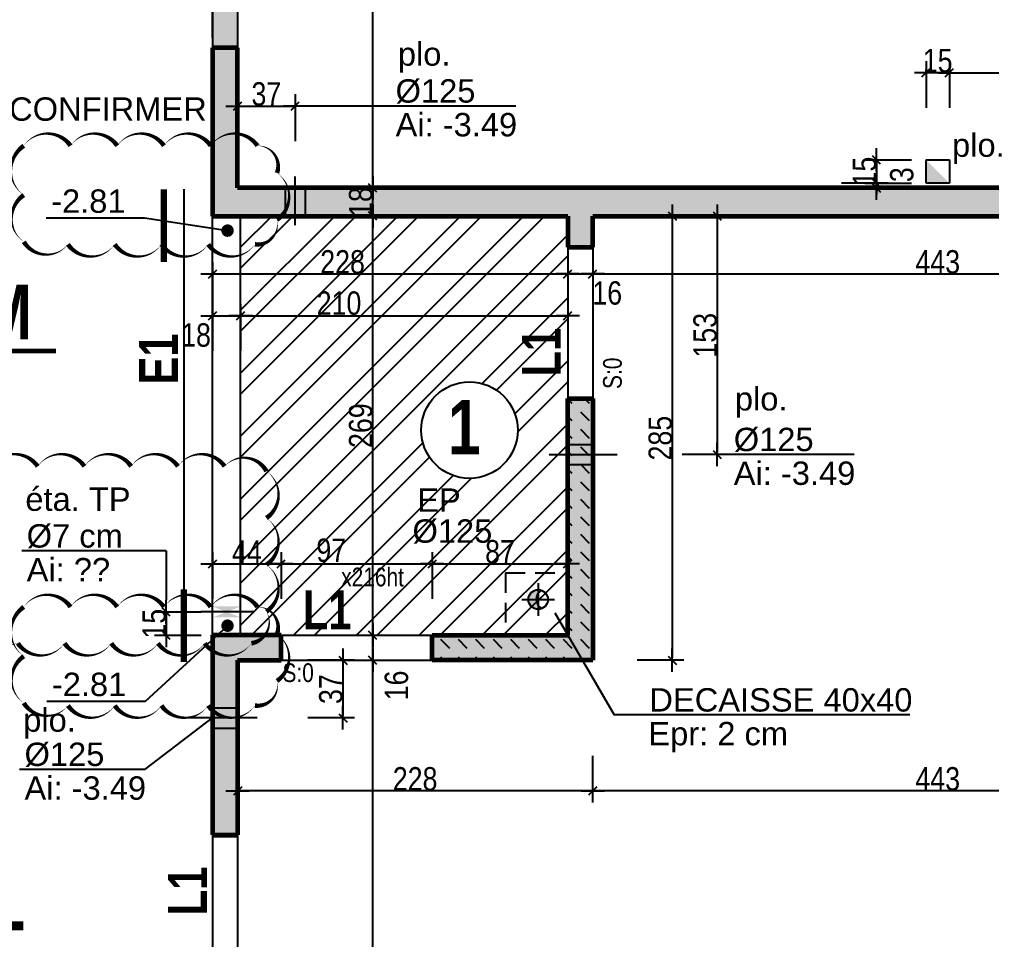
# Model space of a CAD drawing. Header units: millimetres. Extents: x -1921 to 5237, y 0 to 8595.
# Drawn here: x 197 to 821, y 5829 to 6419 of the extents above; entities that cross this region are included whole.
import ezdxf
from ezdxf.enums import TextEntityAlignment as Align

# ---------------------------------------------------------------- set-up
doc = ezdxf.new("R2010")
doc.units = ezdxf.units.MM
doc.linetypes.add('CACHEX2', pattern=[19.05, 12.7, -6.35])
for name, color, linetype in [('01_cote_gen', 4, 'Continuous'), ('01_linteaux', 2, 'Continuous'), ('01_murs_sup', 2, 'CACHEX2'), ('01_poch_BN', 9, 'Continuous'), ('01_poch_murs', 253, 'Continuous'), ('01_resv', 32, 'Continuous'), ('01_texte', 230, 'Continuous'), ('AA_COTES', 2, 'Continuous')]:
    doc.layers.add(name, color=color, linetype=linetype)
doc.layers.add('01_murs_coup', color=5, linetype='Continuous', lineweight=60)
doc.styles.add('ARIAL', font='arial.ttf')
doc.styles.add('impact', font='impact.ttf')
doc.styles.add('MATTE_TXT', font='arial.ttf')
doc.styles.add('STYLE2', font='ARIALN.TTF')
doc.dimstyles.new('JB50', dxfattribs={"dimscale": 0.1, "dimtxt": 150, "dimasz": 15, "dimexe": 0.1, "dimexo": 0.1, "dimgap": 0.09, "dimtad": 1, "dimdec": 1, "dimdsep": 46, "dimtxsty": 'STYLE2', "dimblk1": 'BOND_G', "dimblk2": 'BOND_D', "dimsah": 1, "dimcen": 1.5, "dimdle": 0.01, "dimse1": 1, "dimse2": 1, "dimclrd": 4, "dimclre": 2, "dimclrt": 6, "dimazin": 2, "dimtfac": 2.333333, "dimtdec": 1, "dimtix": 1, "dimtmove": 2, "dimatfit": 3, "dimldrblk": 'BOND_G', "dimfxl": 1, "dimtolj": 1, "dimtzin": 0, "dimarcsym": 0})
pattern_1 = [(135, (-32158.9156, 27422.237), (-11.2253202, 9e-16), [7.9375, -7.9375])]

# ---------------------------------------------------------------- blocks, each defined once
blk = doc.blocks.new('BOND_G')
at = {"layer": 'AA_COTES', "color": 0}
for p, q in [((0, -5), (0, 15)), ((5, 0), (-5, 0)), ((1.77, 1.77), (-1.77, -1.77))]:
    blk.add_line(p, q, dxfattribs=at)
blk = doc.blocks.new('BOND_D')
at = {"layer": 'AA_COTES', "color": 0}
for p, q in [((0, 5), (0, -15)), ((5, 0), (-5, 0)), ((-1.77, -1.77), (1.77, 1.77))]:
    blk.add_line(p, q, dxfattribs=at)
blk = doc.blocks.new('*D119')
at = {"layer": '01_cote_gen', "color": 4, "lineweight": -2, "transparency": 16777216}
blk.add_line((340.42, 6228.91), (547.41, 6228.91), dxfattribs=at)
at = {"layer": 'DEFPOINTS', "color": 0}
for p in [(548.91, 6228.91), (338.92, 6180.39), (548.91, 6180.39)]:
    blk.add_point(p, dxfattribs=at)
at = {"layer": '01_cote_gen', "color": 4, "lineweight": -2, "transparency": 16777216, "xscale": 1.5, "yscale": 1.5, "zscale": 1.5, "rotation": 180}
blk.add_blockref('BOND_G', (338.92, 6228.91), dxfattribs=at)
at = {"layer": '01_cote_gen', "color": 4, "lineweight": -2, "transparency": 16777216, "xscale": 1.5, "yscale": 1.5, "zscale": 1.5}
blk.add_blockref('BOND_D', (548.91, 6228.91), dxfattribs=at)
at = {"layer": '01_cote_gen', "color": 6, "transparency": 16777216, "insert": (402.06, 6236.96), "char_height": 15, "attachment_point": 5, "style": 'STYLE2'}
blk.add_mtext('\\A1;210', dxfattribs=at)
blk = doc.blocks.new('*D120')
at = {"layer": '01_cote_gen', "color": 4, "lineweight": -2, "transparency": 16777216}
blk.add_line((322.42, 6255.76), (547.41, 6255.76), dxfattribs=at)
at = {"layer": 'DEFPOINTS', "color": 0}
for p in [(548.91, 6255.76), (548.91, 6247.89), (320.92, 6206.41)]:
    blk.add_point(p, dxfattribs=at)
at = {"layer": '01_cote_gen', "color": 4, "lineweight": -2, "transparency": 16777216, "xscale": 1.5, "yscale": 1.5, "zscale": 1.5, "rotation": 180}
blk.add_blockref('BOND_G', (320.92, 6255.76), dxfattribs=at)
at = {"layer": '01_cote_gen', "color": 4, "lineweight": -2, "transparency": 16777216, "xscale": 1.5, "yscale": 1.5, "zscale": 1.5}
blk.add_blockref('BOND_D', (548.91, 6255.76), dxfattribs=at)
at = {"layer": '01_cote_gen', "color": 6, "transparency": 16777216, "insert": (404.35, 6263.42), "char_height": 15, "attachment_point": 5, "style": 'STYLE2'}
blk.add_mtext('\\A1;228', dxfattribs=at)
blk = doc.blocks.new('*D121')
at = {"layer": '01_cote_gen', "color": 4, "lineweight": -2, "transparency": 16777216}
blk.add_line((550.41, 6255.76), (563.41, 6255.76), dxfattribs=at)
at = {"layer": 'DEFPOINTS', "color": 0}
for p in [(564.91, 6255.76), (548.91, 6206.41), (564.91, 6206.41)]:
    blk.add_point(p, dxfattribs=at)
at = {"layer": '01_cote_gen', "color": 4, "lineweight": -2, "transparency": 16777216, "xscale": 1.5, "yscale": 1.5, "zscale": 1.5, "rotation": 180}
blk.add_blockref('BOND_G', (548.91, 6255.76), dxfattribs=at)
at = {"layer": '01_cote_gen', "color": 4, "lineweight": -2, "transparency": 16777216, "xscale": 1.5, "yscale": 1.5, "zscale": 1.5}
blk.add_blockref('BOND_D', (564.91, 6255.76), dxfattribs=at)
at = {"layer": '01_cote_gen', "color": 6, "transparency": 16777216, "insert": (574.24, 6243.47), "char_height": 15, "attachment_point": 5, "style": 'STYLE2'}
blk.add_mtext('\\A1;16', dxfattribs=at)
blk = doc.blocks.new('*D122')
at = {"layer": '01_cote_gen', "color": 4, "lineweight": -2, "transparency": 16777216}
blk.add_line((566.41, 6255.76), (1006.42, 6255.76), dxfattribs=at)
at = {"layer": 'DEFPOINTS', "color": 0}
for p in [(564.91, 6263.26), (1007.92, 6255.76), (1007.92, 6252.74)]:
    blk.add_point(p, dxfattribs=at)
at = {"layer": '01_cote_gen', "color": 4, "lineweight": -2, "transparency": 16777216, "xscale": 1.5, "yscale": 1.5, "zscale": 1.5, "rotation": 180}
blk.add_blockref('BOND_G', (564.91, 6255.76), dxfattribs=at)
at = {"layer": '01_cote_gen', "color": 4, "lineweight": -2, "transparency": 16777216, "xscale": 1.5, "yscale": 1.5, "zscale": 1.5}
blk.add_blockref('BOND_D', (1007.92, 6255.76), dxfattribs=at)
at = {"layer": '01_cote_gen', "color": 6, "transparency": 16777216, "insert": (786.42, 6263.42), "char_height": 15, "attachment_point": 5, "style": 'STYLE2'}
blk.add_mtext('\\A1;443', dxfattribs=at)
blk = doc.blocks.new('*D143')
at = {"layer": '01_cote_gen', "color": 4, "lineweight": -2, "transparency": 16777216}
blk.add_line((322.42, 6069.78), (363.42, 6069.78), dxfattribs=at)
at = {"layer": 'DEFPOINTS', "color": 0}
for p in [(320.92, 6069.96), (364.92, 6069.78), (364.92, 6043.95)]:
    blk.add_point(p, dxfattribs=at)
at = {"layer": '01_cote_gen', "color": 4, "lineweight": -2, "transparency": 16777216, "xscale": 1.5, "yscale": 1.5, "zscale": 1.5, "rotation": 180}
blk.add_blockref('BOND_G', (320.92, 6069.78), dxfattribs=at)
at = {"layer": '01_cote_gen', "color": 4, "lineweight": -2, "transparency": 16777216, "xscale": 1.5, "yscale": 1.5, "zscale": 1.5}
blk.add_blockref('BOND_D', (364.92, 6069.78), dxfattribs=at)
at = {"layer": '01_cote_gen', "color": 6, "transparency": 16777216, "insert": (342.92, 6077.29), "char_height": 15, "attachment_point": 5, "style": 'STYLE2'}
blk.add_mtext('\\A1;44', dxfattribs=at)
blk = doc.blocks.new('*D144')
at = {"layer": '01_cote_gen', "color": 4, "lineweight": -2, "transparency": 16777216}
blk.add_line((366.42, 6069.78), (460.42, 6069.78), dxfattribs=at)
at = {"layer": 'DEFPOINTS', "color": 0}
for p in [(461.92, 6069.78), (364.92, 6062.28), (461.92, 6043.95)]:
    blk.add_point(p, dxfattribs=at)
at = {"layer": '01_cote_gen', "color": 4, "lineweight": -2, "transparency": 16777216, "xscale": 1.5, "yscale": 1.5, "zscale": 1.5, "rotation": 180}
blk.add_blockref('BOND_G', (364.92, 6069.78), dxfattribs=at)
at = {"layer": '01_cote_gen', "color": 4, "lineweight": -2, "transparency": 16777216, "xscale": 1.5, "yscale": 1.5, "zscale": 1.5}
blk.add_blockref('BOND_D', (461.92, 6069.78), dxfattribs=at)
at = {"layer": '01_cote_gen', "color": 6, "transparency": 16777216, "insert": (397.07, 6078.41), "char_height": 15, "attachment_point": 5, "style": 'STYLE2'}
blk.add_mtext('\\A1;97', dxfattribs=at)
blk = doc.blocks.new('*D145')
at = {"layer": '01_cote_gen', "color": 4, "lineweight": -2, "transparency": 16777216}
blk.add_line((463.42, 6069.78), (547.41, 6069.78), dxfattribs=at)
at = {"layer": 'DEFPOINTS', "color": 0}
for p in [(548.91, 6069.78), (461.92, 6055.66), (548.91, 6055.66)]:
    blk.add_point(p, dxfattribs=at)
at = {"layer": '01_cote_gen', "color": 4, "lineweight": -2, "transparency": 16777216, "xscale": 1.5, "yscale": 1.5, "zscale": 1.5, "rotation": 180}
blk.add_blockref('BOND_G', (461.92, 6069.78), dxfattribs=at)
at = {"layer": '01_cote_gen', "color": 4, "lineweight": -2, "transparency": 16777216, "xscale": 1.5, "yscale": 1.5, "zscale": 1.5}
blk.add_blockref('BOND_D', (548.91, 6069.78), dxfattribs=at)
at = {"layer": '01_cote_gen', "color": 6, "transparency": 16777216, "insert": (505.42, 6077.45), "char_height": 15, "attachment_point": 5, "style": 'STYLE2'}
blk.add_mtext('\\A1;87', dxfattribs=at)
blk = doc.blocks.new('*D394')
at = {"layer": '01_cote_gen', "color": 4, "lineweight": -2, "transparency": 16777216}
blk.add_line((423.69, 5477.41), (423.69, 6006.42), dxfattribs=at)
at = {"layer": 'DEFPOINTS', "color": 0}
for p in [(423.69, 6007.92), (482.48, 6007.92), (482.48, 5475.91)]:
    blk.add_point(p, dxfattribs=at)
at = {"layer": '01_cote_gen', "color": 4, "lineweight": -2, "transparency": 16777216, "xscale": 1.5, "yscale": 1.5, "zscale": 1.5}
for name, p, rotation in [('BOND_D', (423.69, 6007.92), 90), ('BOND_G', (423.69, 5475.91), 270)]:
    blk.add_blockref(name, p, dxfattribs=dict(at, rotation=rotation))
at = {"layer": '01_cote_gen', "color": 6, "transparency": 16777216, "insert": (416.02, 5741.91), "char_height": 15, "attachment_point": 5, "rotation": 90, "style": 'STYLE2'}
blk.add_mtext('\\A1;532', dxfattribs=at)
blk = doc.blocks.new('*D395')
at = {"layer": '01_cote_gen', "color": 4, "lineweight": -2, "transparency": 16777216}
blk.add_line((423.69, 6009.42), (423.69, 6022.42), dxfattribs=at)
at = {"layer": 'DEFPOINTS', "color": 0}
for p in [(423.69, 6023.92), (446.19, 6023.92), (446.19, 6007.92)]:
    blk.add_point(p, dxfattribs=at)
at = {"layer": '01_cote_gen', "color": 4, "lineweight": -2, "transparency": 16777216, "xscale": 1.5, "yscale": 1.5, "zscale": 1.5}
for name, p, rotation in [('BOND_D', (423.69, 6023.92), 90), ('BOND_G', (423.69, 6007.92), 270)]:
    blk.add_blockref(name, p, dxfattribs=dict(at, rotation=rotation))
at = {"layer": '01_cote_gen', "color": 6, "transparency": 16777216, "insert": (438.98, 5991.76), "char_height": 15, "attachment_point": 5, "rotation": 90, "style": 'STYLE2'}
blk.add_mtext('\\A1;16', dxfattribs=at)
blk = doc.blocks.new('*D396')
at = {"layer": '01_cote_gen', "color": 4, "lineweight": -2, "transparency": 16777216}
blk.add_line((423.69, 6025.42), (423.69, 6291.42), dxfattribs=at)
at = {"layer": 'DEFPOINTS', "color": 0}
for p in [(423.69, 6292.92), (440.33, 6292.92), (440.33, 6023.92)]:
    blk.add_point(p, dxfattribs=at)
at = {"layer": '01_cote_gen', "color": 4, "lineweight": -2, "transparency": 16777216, "xscale": 1.5, "yscale": 1.5, "zscale": 1.5}
for name, p, rotation in [('BOND_D', (423.69, 6292.92), 90), ('BOND_G', (423.69, 6023.92), 270)]:
    blk.add_blockref(name, p, dxfattribs=dict(at, rotation=rotation))
at = {"layer": '01_cote_gen', "color": 6, "transparency": 16777216, "insert": (416.02, 6158.42), "char_height": 15, "attachment_point": 5, "rotation": 90, "style": 'STYLE2'}
blk.add_mtext('\\A1;269', dxfattribs=at)
blk = doc.blocks.new('*D397')
at = {"layer": '01_cote_gen', "color": 4, "lineweight": -2, "transparency": 16777216}
blk.add_line((423.69, 6294.42), (423.69, 6309.41), dxfattribs=at)
at = {"layer": 'DEFPOINTS', "color": 0}
for p in [(423.69, 6310.91), (436.9, 6310.91), (434.92, 6292.92)]:
    blk.add_point(p, dxfattribs=at)
at = {"layer": '01_cote_gen', "color": 4, "lineweight": -2, "transparency": 16777216, "xscale": 1.5, "yscale": 1.5, "zscale": 1.5}
for name, p, rotation in [('BOND_D', (423.69, 6310.91), 90), ('BOND_G', (423.69, 6292.92), 270)]:
    blk.add_blockref(name, p, dxfattribs=dict(at, rotation=rotation))
at = {"layer": '01_cote_gen', "color": 6, "transparency": 16777216, "insert": (416.02, 6301.91), "char_height": 15, "attachment_point": 5, "rotation": 90, "style": 'STYLE2'}
blk.add_mtext('\\A1;18', dxfattribs=at)
blk = doc.blocks.new('*D398')
at = {"layer": '01_cote_gen', "color": 4, "lineweight": -2, "transparency": 16777216}
blk.add_line((423.69, 6312.41), (423.69, 7298.4), dxfattribs=at)
at = {"layer": 'DEFPOINTS', "color": 0}
for p in [(423.69, 7299.9), (488.34, 7299.9), (488.34, 6310.91)]:
    blk.add_point(p, dxfattribs=at)
at = {"layer": '01_cote_gen', "color": 4, "lineweight": -2, "transparency": 16777216, "xscale": 1.5, "yscale": 1.5, "zscale": 1.5}
for name, p, rotation in [('BOND_D', (423.69, 7299.9), 90), ('BOND_G', (423.69, 6310.91), 270)]:
    blk.add_blockref(name, p, dxfattribs=dict(at, rotation=rotation))
at = {"layer": '01_cote_gen', "color": 6, "transparency": 16777216, "insert": (416.02, 6805.41), "char_height": 15, "attachment_point": 5, "rotation": 90, "style": 'STYLE2'}
blk.add_mtext('\\A1;989', dxfattribs=at)
blk = doc.blocks.new('*D401')
at = {"layer": '01_cote_gen', "color": 4, "lineweight": -2, "transparency": 16777216}
blk.add_line((616.02, 6291.41), (616.02, 6009.42), dxfattribs=at)
at = {"layer": 'DEFPOINTS', "color": 0}
for p in [(595.03, 6292.91), (564.91, 6007.92), (616.02, 6007.92)]:
    blk.add_point(p, dxfattribs=at)
at = {"layer": '01_cote_gen', "color": 4, "lineweight": -2, "transparency": 16777216, "xscale": 1.5, "yscale": 1.5, "zscale": 1.5}
for name, p, rotation in [('BOND_G', (616.02, 6292.91), 90), ('BOND_D', (616.02, 6007.92), 270)]:
    blk.add_blockref(name, p, dxfattribs=dict(at, rotation=rotation))
at = {"layer": '01_cote_gen', "color": 6, "transparency": 16777216, "insert": (608.36, 6150.41), "char_height": 15, "attachment_point": 5, "rotation": 90, "style": 'STYLE2'}
blk.add_mtext('\\A1;285', dxfattribs=at)
blk = doc.blocks.new('*D402')
at = {"layer": '01_cote_gen', "color": 4, "lineweight": -2, "transparency": 16777216}
blk.add_line((322.42, 6228.91), (337.42, 6228.91), dxfattribs=at)
at = {"layer": 'DEFPOINTS', "color": 0}
for p in [(338.92, 6228.91), (320.92, 6217.42), (338.92, 6217.42)]:
    blk.add_point(p, dxfattribs=at)
at = {"layer": '01_cote_gen', "color": 4, "lineweight": -2, "transparency": 16777216, "xscale": 1.5, "yscale": 1.5, "zscale": 1.5, "rotation": 180}
blk.add_blockref('BOND_G', (320.92, 6228.91), dxfattribs=at)
at = {"layer": '01_cote_gen', "color": 4, "lineweight": -2, "transparency": 16777216, "xscale": 1.5, "yscale": 1.5, "zscale": 1.5}
blk.add_blockref('BOND_D', (338.92, 6228.91), dxfattribs=at)
at = {"layer": '01_cote_gen', "color": 6, "transparency": 16777216, "insert": (310.27, 6216.49), "char_height": 15, "attachment_point": 5, "style": 'STYLE2'}
blk.add_mtext('\\A1;18', dxfattribs=at)
blk = doc.blocks.new('*D630')
at = {"layer": '01_cote_gen', "color": 4, "lineweight": -2, "transparency": 16777216}
blk.add_line((1006.42, 5924.1), (566.41, 5924.1), dxfattribs=at)
at = {"layer": 'DEFPOINTS', "color": 0}
for p in [(564.91, 6007.92), (1007.92, 5974.29), (564.91, 5924.1)]:
    blk.add_point(p, dxfattribs=at)
at = {"layer": '01_cote_gen', "color": 4, "lineweight": -2, "transparency": 16777216, "xscale": 1.5, "yscale": 1.5, "zscale": 1.5, "rotation": 180}
blk.add_blockref('BOND_D', (564.91, 5924.1), dxfattribs=at)
at = {"layer": '01_cote_gen', "color": 4, "lineweight": -2, "transparency": 16777216, "xscale": 1.5, "yscale": 1.5, "zscale": 1.5}
blk.add_blockref('BOND_G', (1007.92, 5924.1), dxfattribs=at)
at = {"layer": '01_cote_gen', "color": 6, "transparency": 16777216, "insert": (786.42, 5931.77), "char_height": 15, "attachment_point": 5, "style": 'STYLE2'}
blk.add_mtext('\\A1;443', dxfattribs=at)
blk = doc.blocks.new('*D631')
at = {"layer": '01_cote_gen', "color": 4, "lineweight": -2, "transparency": 16777216}
blk.add_line((563.41, 5924.1), (338.42, 5924.1), dxfattribs=at)
at = {"layer": 'DEFPOINTS', "color": 0}
for p in [(564.91, 6007.92), (336.92, 5967.91), (336.92, 5924.1)]:
    blk.add_point(p, dxfattribs=at)
at = {"layer": '01_cote_gen', "color": 4, "lineweight": -2, "transparency": 16777216, "xscale": 1.5, "yscale": 1.5, "zscale": 1.5, "rotation": 180}
blk.add_blockref('BOND_D', (336.92, 5924.1), dxfattribs=at)
at = {"layer": '01_cote_gen', "color": 4, "lineweight": -2, "transparency": 16777216, "xscale": 1.5, "yscale": 1.5, "zscale": 1.5}
blk.add_blockref('BOND_G', (564.91, 5924.1), dxfattribs=at)
at = {"layer": '01_cote_gen', "color": 6, "transparency": 16777216, "insert": (450.92, 5931.77), "char_height": 15, "attachment_point": 5, "style": 'STYLE2'}
blk.add_mtext('\\A1;228', dxfattribs=at)
blk = doc.blocks.new('*D635')
at = {"layer": '01_cote_gen', "color": 4, "lineweight": -2, "transparency": 16777216}
blk.add_line((338.42, 6363.5), (372.42, 6363.5), dxfattribs=at)
at = {"layer": 'DEFPOINTS', "color": 0}
for p in [(373.92, 6363.5), (336.92, 6350.49), (373.92, 6342.69)]:
    blk.add_point(p, dxfattribs=at)
at = {"layer": '01_cote_gen', "color": 4, "lineweight": -2, "transparency": 16777216, "xscale": 1.5, "yscale": 1.5, "zscale": 1.5, "rotation": 180}
blk.add_blockref('BOND_G', (336.92, 6363.5), dxfattribs=at)
at = {"layer": '01_cote_gen', "color": 4, "lineweight": -2, "transparency": 16777216, "xscale": 1.5, "yscale": 1.5, "zscale": 1.5}
blk.add_blockref('BOND_D', (373.92, 6363.5), dxfattribs=at)
at = {"layer": '01_cote_gen', "color": 6, "transparency": 16777216, "insert": (355.42, 6371.16), "char_height": 15, "attachment_point": 5, "style": 'STYLE2'}
blk.add_mtext('\\A1;37', dxfattribs=at)
blk = doc.blocks.new('*D636')
at = {"layer": '01_cote_gen', "color": 4, "lineweight": -2, "transparency": 16777216}
blk.add_line((404.54, 6006.42), (404.54, 5972.42), dxfattribs=at)
at = {"layer": 'DEFPOINTS', "color": 0}
for p in [(397.27, 6007.92), (349.59, 5970.92), (404.54, 5970.92)]:
    blk.add_point(p, dxfattribs=at)
at = {"layer": '01_cote_gen', "color": 4, "lineweight": -2, "transparency": 16777216, "xscale": 1.5, "yscale": 1.5, "zscale": 1.5}
for name, p, rotation in [('BOND_G', (404.54, 6007.92), 90), ('BOND_D', (404.54, 5970.92), 270)]:
    blk.add_blockref(name, p, dxfattribs=dict(at, rotation=rotation))
at = {"layer": '01_cote_gen', "color": 6, "transparency": 16777216, "insert": (396.87, 5989.42), "char_height": 15, "attachment_point": 5, "rotation": 90, "style": 'STYLE2'}
blk.add_mtext('\\A1;37', dxfattribs=at)
blk = doc.blocks.new('*D637')
at = {"layer": '01_cote_gen', "color": 4, "lineweight": -2, "transparency": 16777216}
blk.add_line((644.8, 6291.41), (644.8, 6141.42), dxfattribs=at)
at = {"layer": 'DEFPOINTS', "color": 0}
for p in [(636.76, 6292.91), (580.61, 6139.92), (644.8, 6139.92)]:
    blk.add_point(p, dxfattribs=at)
at = {"layer": '01_cote_gen', "color": 4, "lineweight": -2, "transparency": 16777216, "xscale": 1.5, "yscale": 1.5, "zscale": 1.5}
for name, p, rotation in [('BOND_G', (644.8, 6292.91), 90), ('BOND_D', (644.8, 6139.92), 270)]:
    blk.add_blockref(name, p, dxfattribs=dict(at, rotation=rotation))
at = {"layer": '01_cote_gen', "color": 6, "transparency": 16777216, "insert": (637.13, 6216.42), "char_height": 15, "attachment_point": 5, "rotation": 90, "style": 'STYLE2'}
blk.add_mtext('\\A1;153', dxfattribs=at)
blk = doc.blocks.new('*D767')
at = {"layer": '01_cote_gen', "color": 4, "lineweight": -2, "transparency": 16777216}
for p, q in [((777.39, 6384.82), (775.89, 6384.82)), ((793.89, 6384.82), (778.89, 6384.82)), ((795.39, 6384.82), (796.89, 6384.82))]:
    blk.add_line(p, q, dxfattribs=at)
at = {"layer": 'DEFPOINTS', "color": 0}
for p in [(778.89, 6384.82), (778.89, 6328.94), (793.89, 6328.94)]:
    blk.add_point(p, dxfattribs=at)
at = {"layer": '01_cote_gen', "color": 4, "lineweight": -2, "transparency": 16777216, "xscale": 1.5, "yscale": 1.5, "zscale": 1.5}
blk.add_blockref('BOND_D', (778.89, 6384.82), dxfattribs=at)
at = {"layer": '01_cote_gen', "color": 4, "lineweight": -2, "transparency": 16777216, "xscale": 1.5, "yscale": 1.5, "zscale": 1.5, "rotation": 180}
blk.add_blockref('BOND_G', (793.89, 6384.82), dxfattribs=at)
at = {"layer": '01_cote_gen', "color": 6, "transparency": 16777216, "insert": (786.39, 6392.49), "char_height": 15, "attachment_point": 5, "style": 'STYLE2'}
blk.add_mtext('\\A1;15', dxfattribs=at)
blk = doc.blocks.new('*D768')
at = {"layer": '01_cote_gen', "color": 4, "lineweight": -2, "transparency": 16777216}
blk.add_line((795.39, 6384.82), (1006.42, 6384.82), dxfattribs=at)
at = {"layer": 'DEFPOINTS', "color": 0}
for p in [(1007.92, 6384.82), (793.89, 6377.32), (1007.92, 6377.32)]:
    blk.add_point(p, dxfattribs=at)
at = {"layer": '01_cote_gen', "color": 4, "lineweight": -2, "transparency": 16777216, "xscale": 1.5, "yscale": 1.5, "zscale": 1.5, "rotation": 180}
blk.add_blockref('BOND_G', (793.89, 6384.82), dxfattribs=at)
at = {"layer": '01_cote_gen', "color": 4, "lineweight": -2, "transparency": 16777216, "xscale": 1.5, "yscale": 1.5, "zscale": 1.5}
blk.add_blockref('BOND_D', (1007.92, 6384.82), dxfattribs=at)
at = {"layer": '01_cote_gen', "color": 6, "transparency": 16777216, "insert": (900.9, 6392.36), "char_height": 15, "attachment_point": 5, "style": 'STYLE2'}
blk.add_mtext('\\A1;214', dxfattribs=at)
blk = doc.blocks.new('*D769')
at = {"layer": '01_cote_gen', "color": 4, "lineweight": -2, "transparency": 16777216}
blk.add_line((747.09, 6312.44), (747.09, 6312.41), dxfattribs=at)
at = {"layer": 'DEFPOINTS', "color": 0}
for p in [(747.09, 6310.91), (778.89, 6313.94), (778.89, 6310.91)]:
    blk.add_point(p, dxfattribs=at)
at = {"layer": '01_cote_gen', "color": 4, "lineweight": -2, "transparency": 16777216, "xscale": 1.5, "yscale": 1.5, "zscale": 1.5}
for name, p, rotation in [('BOND_G', (747.09, 6313.94), 90), ('BOND_D', (747.09, 6310.91), 270)]:
    blk.add_blockref(name, p, dxfattribs=dict(at, rotation=rotation))
at = {"layer": '01_cote_gen', "color": 6, "transparency": 16777216, "insert": (763.38, 6319.4), "char_height": 15, "attachment_point": 5, "rotation": 90, "style": 'STYLE2'}
blk.add_mtext('\\A1;3', dxfattribs=at)
blk = doc.blocks.new('*D770')
at = {"layer": '01_cote_gen', "color": 4, "lineweight": -2, "transparency": 16777216}
for p, q in [((747.09, 6330.44), (747.09, 6331.94)), ((747.09, 6328.94), (747.09, 6313.94)), ((747.09, 6312.44), (747.09, 6310.94))]:
    blk.add_line(p, q, dxfattribs=at)
at = {"layer": 'DEFPOINTS', "color": 0}
for p in [(778.89, 6328.94), (747.09, 6313.94), (778.89, 6313.94)]:
    blk.add_point(p, dxfattribs=at)
at = {"layer": '01_cote_gen', "color": 4, "lineweight": -2, "transparency": 16777216, "xscale": 1.5, "yscale": 1.5, "zscale": 1.5}
for name, p, rotation in [('BOND_G', (747.09, 6328.94), 270), ('BOND_D', (747.09, 6313.94), 90)]:
    blk.add_blockref(name, p, dxfattribs=dict(at, rotation=rotation))
at = {"layer": '01_cote_gen', "color": 6, "transparency": 16777216, "insert": (739.43, 6321.44), "char_height": 15, "attachment_point": 5, "rotation": 90, "style": 'STYLE2'}
blk.add_mtext('\\A1;15', dxfattribs=at)
blk = doc.blocks.new('*D810')
at = {"layer": '01_poch_murs', "color": 4, "lineweight": -2, "transparency": 16777216}
for p, q in [((291.11, 6040.42), (291.11, 6041.92)), ((291.11, 6038.92), (291.11, 6023.92)), ((291.11, 6022.42), (291.11, 6020.92))]:
    blk.add_line(p, q, dxfattribs=at)
at = {"layer": 'DEFPOINTS', "color": 0}
for p in [(313.26, 6038.92), (291.11, 6023.92), (320.92, 6023.92)]:
    blk.add_point(p, dxfattribs=at)
at = {"layer": '01_poch_murs', "color": 4, "lineweight": -2, "transparency": 16777216, "xscale": 1.5, "yscale": 1.5, "zscale": 1.5}
for name, p, rotation in [('BOND_G', (291.11, 6038.92), 270), ('BOND_D', (291.11, 6023.92), 90)]:
    blk.add_blockref(name, p, dxfattribs=dict(at, rotation=rotation))
at = {"layer": '01_poch_murs', "color": 6, "transparency": 16777216, "insert": (283.44, 6031.42), "char_height": 15, "attachment_point": 5, "rotation": 90, "style": 'STYLE2'}
blk.add_mtext('\\A1;15', dxfattribs=at)

msp = doc.modelspace()

# ---------------------------------------------------------------- hatches: boundary and pattern name
at = {"layer": '01_murs_sup', "ltscale": 2}
h = msp.add_hatch(dxfattribs=at)
h.set_pattern_fill('DASH', color=256, scale=2.5, angle=135)
h.set_pattern_definition(pattern_1)
h.paths.add_polyline_path([(336.91, 6995.9), (320.91, 6995.9), (320.91, 6993.91), (320.9, 6993.91), (320.9, 6973.91), (320.91, 6973.91), (320.93, 6292.92), (548.91, 6292.92), (548.91, 6272.91), (564.91, 6272.91), (564.91, 6292.91), (1007.92, 6292.91), (1007.92, 5828.91), (1025.92, 5828.91), (1025.92, 6561.91), (1007.92, 6561.91), (1007.92, 6310.91), (336.93, 6310.91)])
h = msp.add_hatch(dxfattribs=at)
h.set_pattern_fill('DASH', color=256, scale=2.5, angle=135)
h.set_pattern_definition(pattern_1)
h.paths.add_polyline_path([(564.91, 6175.91), (548.91, 6175.91), (548.91, 6023.92), (461.92, 6023.92), (461.92, 6007.92), (564.91, 6007.92)])
h = msp.add_hatch(dxfattribs=at)
h.set_pattern_fill('DASH', color=256, scale=2.5, angle=135)
h.set_pattern_definition(pattern_1)
h.paths.add_polyline_path([(336.92, 6007.92), (364.92, 6007.92), (364.92, 6023.92), (320.92, 6023.92), (320.92, 5895.92), (336.92, 5895.92)])
h.paths.add_polyline_path([(336.92, 5798.92), (320.92, 5798.92), (320.92, 5457.91), (548.92, 5457.91), (548.92, 5437.91), (564.92, 5437.91), (564.92, 5457.91), (1007.96, 5457.91), (1007.93, 5004.84), (1025.92, 5004.84), (1025.92, 5726.91), (1007.92, 5726.91), (1007.92, 5475.91), (336.92, 5475.91)])
h.paths.add_polyline_path([(1167.92, 5638.9), (1149.92, 5638.9), (1149.92, 5372.9), (1184.92, 5372.9), (1184.92, 5196.9), (1149.92, 5196.91), (1149.92, 5039.91), (1167.92, 5039.91), (1167.92, 5178.91), (1202.92, 5178.91), (1202.92, 5372.9), (1838.92, 5372.9), (1838.92, 5346.91), (1854.92, 5346.91), (1854.92, 5968.91), (2074.92, 5968.91), (2074.92, 5988.91), (1854.92, 5988.91), (1854.92, 5990.91), (1838.92, 5990.91), (1838.92, 5390.9), (1167.92, 5390.9)])
h.paths.add_polyline_path([(1167.92, 4937.91), (1149.92, 4937.91), (1149.92, 4645.92), (1142.92, 4645.92), (1142.92, 4627.85), (1854.92, 4627.85), (1854.92, 5061.91), (2074.92, 5061.91), (2074.92, 5081.91), (1854.92, 5081.91), (1854.92, 5164.91), (1838.92, 5164.91), (1838.92, 4645.85), (1167.92, 4645.85)])
h.paths.add_polyline_path([(1040.92, 4645.85), (990.92, 4645.92), (990.92, 4878.92), (1025.92, 4878.92), (1025.92, 4902.84), (1007.92, 4902.84), (1007.92, 4894.92), (972.92, 4894.92), (972.92, 4645.92), (821.92, 4645.85), (821.92, 4627.85), (1040.92, 4627.85)])
h.paths.add_polyline_path([(819.9, 4645.85), (336.92, 4645.92), (336.92, 4963.91), (320.92, 4963.91), (320.92, 4627.92), (819.9, 4627.85)])
h.paths.add_polyline_path([(336.92, 5172.91), (364.92, 5172.91), (364.92, 5188.91), (320.92, 5188.91), (320.92, 5060.91), (336.92, 5060.91)], flags=17)
h.paths.add_polyline_path([(564.92, 5340.91), (548.92, 5340.91), (548.92, 5188.91), (461.92, 5188.91), (461.92, 5172.91), (564.92, 5172.91)], flags=17)
at = {"layer": '01_poch_BN'}
h = msp.add_hatch(dxfattribs=at)
h.set_pattern_fill('ANSI32', color=256, scale=3)
h.set_pattern_definition([(45, (-40566.967, 43643.463), (-20.205576, 20.205576), []), (45, (-40553.497, 43643.463), (-20.205576, 20.205576), [])])
h.paths.add_polyline_path([(548.91, 6272.91), (548.91, 6292.92), (338.92, 6292.92), (338.92, 6023.92), (364.92, 6023.92), (461.92, 6023.92), (548.91, 6023.92), (548.91, 6175.91)])
h.paths.add_polyline_path([(516.78, 6155.56, -1), (454.82, 6155.56, -1)], flags=16)
h.paths.add_polyline_path([(384.16, 6221.43), (420.33, 6221.43), (420.33, 6252.65), (384.16, 6252.65)], flags=24)
h.paths.add_polyline_path([(386.41, 6247.89), (422.58, 6247.89), (422.58, 6279.12), (386.41, 6279.12)], flags=24)
h.paths.add_polyline_path([(329.94, 6061.63), (356.55, 6061.63), (356.55, 6092.86), (329.94, 6092.86)], flags=9)
h.paths.add_polyline_path([(383.83, 6062.88), (410.45, 6062.88), (410.45, 6094.11), (383.83, 6094.11)], flags=24)
h.paths.add_polyline_path([(492.18, 6061.92), (518.79, 6061.92), (518.79, 6093.14), (492.18, 6093.14)], flags=24)
h.paths.add_polyline_path([(431.56, 6140.48), (431.56, 6176.65), (400.33, 6176.65), (400.33, 6140.48)], flags=24)
h.paths.add_polyline_path([(465.28, 6131.19), (499.64, 6131.19), (499.64, 6183.69), (465.28, 6183.69)], flags=24)
h.paths.add_polyline_path([(376.12, 6020.68), (412.69, 6020.68), (412.69, 6058.18), (376.12, 6058.18)], flags=9)
h.paths.add_polyline_path([(551.53, 6187.26), (551.53, 6223.84), (514.03, 6223.84), (514.03, 6187.26)], flags=9)
h.paths.add_polyline_path([(400.39, 6052.01), (446.79, 6052.01), (446.79, 6070.39), (400.39, 6070.39)], flags=24)
at = {"layer": '01_poch_murs'}
h = msp.add_hatch(color=256, dxfattribs=at)
h.dxf.hatch_style = 1
h.paths.add_polyline_path([(751.92, 7315.9), (573.92, 7315.9), (573.92, 7299.9), (751.92, 7299.9)])
h.paths.add_polyline_path([(1143.92, 7315.9), (933.92, 7315.9), (933.92, 7299.9), (1078.92, 7299.9), (1078.92, 6836.9), (1007.92, 6836.9), (1007.92, 6673.9), (1025.92, 6673.9), (1025.92, 6818.9), (1149.92, 6818.9), (1149.92, 6740.9), (1167.92, 6740.9), (1167.92, 6836.9), (1096.92, 6836.9), (1096.92, 7299.9), (1143.92, 7299.9)])
h.paths.add_polyline_path([(1025.92, 6571.91), (1007.92, 6571.91), (1007.92, 6310.91), (336.92, 6310.91), (336.92, 6400.92), (320.92, 6400.92), (320.92, 6292.92), (548.91, 6292.92), (548.91, 6272.91), (564.91, 6272.91), (564.91, 6292.91), (1007.92, 6292.91), (1007.92, 6310.91), (1025.92, 6310.91)])
h = msp.add_hatch(color=256, dxfattribs=at)
h.dxf.hatch_style = 1
h.paths.add_polyline_path([(564.91, 6133.42), (548.91, 6133.42), (548.91, 6023.92), (558.25, 6007.92), (564.91, 6007.92)])
h.paths.add_polyline_path([(564.91, 6139.92), (548.91, 6139.92), (548.91, 6133.42), (564.91, 6133.42)])
h.paths.add_polyline_path([(564.91, 6146.42), (548.91, 6146.42), (548.91, 6139.92), (564.91, 6139.92)])
h.paths.add_polyline_path([(564.91, 6175.91), (548.91, 6175.91), (548.91, 6146.42), (564.91, 6146.42)])
h.paths.add_polyline_path([(548.92, 6023.92), (461.92, 6023.92), (461.92, 6007.92), (558.25, 6007.92)])
h.paths.add_polyline_path([(364.92, 6022.39, 0.030859), (363.26, 6023.92), (354.38, 6023.92, -0.18714), (345.84, 6018.81, -0.403085), (320.92, 6013.92), (320.92, 5977.42), (336.92, 5977.42), (336.92, 6007.92), (364.92, 6007.92)])
h.paths.add_polyline_path([(354.38, 6023.92), (323.74, 6023.92), (320.92, 6021.33), (320.92, 6013.92, 0.403085), (345.84, 6018.81, 0.18714)], flags=17)
h.paths.add_polyline_path([(336.92, 5970.92), (320.92, 5970.92), (320.92, 5964.42), (336.92, 5964.42)])
h.paths.add_polyline_path([(336.92, 5977.42), (320.92, 5977.42), (320.92, 5975.66, 0.238698), (336.92, 5971.46)])
h.paths.add_polyline_path([(320.92, 5975.66), (320.92, 5970.92), (333.06, 5971.05, -0.183304)])
h.paths.add_polyline_path([(336.92, 5964.42), (320.92, 5964.42), (320.92, 5895.92), (336.92, 5895.92)])
at = {"layer": '01_resv'}
h = msp.add_hatch(color=256, dxfattribs=at)
h.dxf.hatch_style = 1
h.paths.add_polyline_path([(529.92, 6050.87), (529.92, 6053.15, 0.414214), (523.67, 6046.9), (528.7, 6046.9, -0.157665)])
h.paths.add_polyline_path([(531.99, 6052.8, 0.084596), (529.92, 6053.15), (529.92, 6050.87, -0.105938)])
h.paths.add_polyline_path([(528.7, 6046.9), (523.67, 6046.9, 0.414214), (529.92, 6040.65), (529.92, 6043.14, -0.149802)])
h.paths.add_polyline_path([(529.92, 6043.14), (529.92, 6040.65, 0.094043), (532.21, 6041.09, -0.115424)])

# ---------------------------------------------------------------- linework, layer by layer
at = {"layer": '01_linteaux'}
for p, q in [((320.92, 6592.92), (320.92, 6400.92)), ((336.92, 6592.92), (336.92, 6400.92)), ((320.92, 6023.92), (320.92, 6292.92)), ((338.92, 6023.92), (338.92, 6292.92)), ((548.91, 6272.91), (548.91, 6175.91)), ((564.91, 6272.91), (564.91, 6175.91)), ((364.92, 6023.92), (461.92, 6023.92)), ((364.92, 6007.92), (461.92, 6007.92)), ((320.92, 5895.92), (320.92, 5798.92)), ((336.92, 5895.92), (336.92, 5798.92))]:
    msp.add_line(p, q, dxfattribs=at)
at = {"layer": '01_murs_coup'}
for p, q in [((336.92, 6400.92), (320.92, 6400.92)), ((320.92, 6400.92), (320.92, 6292.92)), ((336.92, 6310.91), (336.92, 6400.92)), ((1007.92, 6310.91), (336.92, 6310.91)), ((320.92, 6292.92), (548.91, 6292.92)), ((548.91, 6292.92), (548.91, 6272.91)), ((564.91, 6292.91), (1007.92, 6292.91)), ((564.91, 6272.91), (564.91, 6292.91)), ((548.91, 6272.91), (564.91, 6272.91)), ((548.91, 6175.91), (564.91, 6175.91)), ((548.91, 6023.92), (548.91, 6175.91)), ((564.91, 6175.91), (564.91, 6007.92)), ((364.92, 6023.92), (320.92, 6023.92)), ((320.92, 6023.92), (320.92, 5895.92)), ((364.92, 6007.92), (364.92, 6023.92)), ((461.92, 6007.92), (461.92, 6023.92)), ((461.92, 6023.92), (548.91, 6023.92)), ((336.92, 6007.92), (364.92, 6007.92)), ((336.92, 6007.92), (336.92, 5895.92)), ((564.91, 6007.92), (461.92, 6007.92)), ((320.92, 5895.92), (336.92, 5895.92))]:
    msp.add_line(p, q, dxfattribs=at)
at = {"layer": '01_murs_sup', "ltscale": 2}
for p, q in [((320.93, 6292.92), (320.91, 6973.91)), ((1007.92, 6310.91), (336.93, 6310.91)), ((320.93, 6292.92), (548.91, 6292.92)), ((548.91, 6292.92), (548.91, 6272.91)), ((564.91, 6292.91), (1007.92, 6292.91)), ((564.91, 6272.91), (564.91, 6292.91)), ((548.91, 6272.91), (564.91, 6272.91)), ((548.91, 6175.91), (564.91, 6175.91)), ((548.91, 6023.92), (548.91, 6175.91)), ((564.91, 6175.91), (564.91, 6007.92)), ((364.92, 6023.92), (320.92, 6023.92)), ((320.92, 6023.92), (320.92, 5894.92)), ((364.92, 6007.92), (364.92, 6023.92)), ((461.92, 6007.92), (461.92, 6023.92)), ((461.92, 6023.92), (548.91, 6023.92)), ((336.92, 6007.92), (364.92, 6007.92)), ((336.92, 6007.92), (336.92, 5894.92)), ((564.91, 6007.92), (461.92, 6007.92)), ((320.92, 5894.92), (336.92, 5894.92))]:
    msp.add_line(p, q, dxfattribs=at)
at = {"layer": '01_murs_sup'}
for q in [(548.92, 6063.92), (508.92, 6023.92)]:
    msp.add_line((508.92, 6063.92), q, dxfattribs=at)
at = {"layer": '01_resv'}
for p, q in [((778.89, 6313.94), (778.89, 6328.94)), ((778.89, 6328.94), (793.89, 6328.94)), ((793.89, 6328.94), (793.89, 6313.94)), ((373.92, 6287.14), (373.92, 6318.18)), ((367.42, 6310.92), (367.42, 6292.92)), ((380.42, 6310.91), (380.42, 6292.92)), ((793.89, 6313.94), (778.89, 6313.94)), ((548.91, 6146.42), (564.91, 6146.42)), ((537.06, 6139.92), (580.61, 6139.92)), ((548.91, 6133.42), (564.91, 6133.42)), ((529.92, 6057.34), (529.92, 6036.46)), ((519.48, 6046.9), (540.36, 6046.9)), ((519.48, 6046.9), (538.18, 6046.9)), ((347.39, 6038.92), (313.26, 6038.92)), ((320.92, 5977.42), (336.92, 5977.42)), ((349.59, 5970.92), (303.07, 5970.92)), ((320.92, 5964.42), (336.92, 5964.42))]:
    msp.add_line(p, q, dxfattribs=at)
msp.add_circle((529.92, 6046.9), 6.25, dxfattribs=at)
msp.add_arc((535.45, 6047.01), 6.75, 120.8521, 241.29572, dxfattribs=at)
for points in [[(778.89, 6313.94), (778.89, 6328.94), (793.89, 6313.94)], [(367.42, 6292.92), (367.42, 6310.91), (380.42, 6310.92), (380.42, 6292.92)], [(548.91, 6146.42), (564.91, 6146.42), (564.91, 6133.42), (548.91, 6133.42)], [(320.92, 6042.42), (338.92, 6042.42), (338.92, 6035.42), (320.92, 6035.42)], [(320.92, 5977.42), (336.92, 5977.42), (336.92, 5964.42), (320.92, 5964.42)]]:
    msp.add_solid(points, dxfattribs=at)
at = {"layer": '01_texte'}
for p, q in [((515.59, 6363.5), (381.42, 6363.5)), ((302.45, 6310.07), (302.45, 6006.86)), ((214.08, 6291.79), (277.28, 6291.79)), ((277.28, 6291.79), (330.5, 6283.55)), ((732.69, 6139.92), (652.3, 6139.92)), ((291.11, 6078.05), (198.39, 6078.05)), ((291.11, 6078.05), (291.11, 6046.42)), ((540.54, 6038.29), (578.69, 5972.86)), ((277.77, 5981.78), (330.5, 6030.11)), ((214.57, 5981.78), (277.77, 5981.78)), ((768.52, 5972.86), (578.69, 5972.86)), ((277.39, 5937.94), (320.92, 5970.92)), ((277.39, 5937.94), (197.01, 5937.94))]:
    msp.add_line(p, q, dxfattribs=at)
for points in [[(199.71, 6338, 0, 3, -0.520567), (229.71, 6338, 0, 3, -0.520567), (259.71, 6338, 0, 3, -0.520567), (289.71, 6338, 0, 3, -0.520567), (319.71, 6338, 0, 3, -0.520567), (349.71, 6338, 0, 3, -0.520567), (362.26, 6320.54, 0, 3, -0.520567), (362.26, 6290.54, 0, 3, -0.520567), (348.06, 6274.73, 0, 3, -0.520567), (318.06, 6274.73, 0, 3, -0.520567), (288.06, 6274.73, 0, 3, -0.520567), (258.06, 6274.73, 0, 3, -0.520567), (228.06, 6274.73, 0, 3, -0.520567), (199.71, 6276.38, 0, 3, -0.520567), (199.71, 6306.38, 0, 3, -0.520567)], [(178.64, 6132.34, 0, 3, -0.520567), (208.64, 6132.34, 0, 3, -0.520567), (238.64, 6132.34, 0, 3, -0.520567), (268.64, 6132.34, 0, 3, -0.520567), (298.64, 6132.34, 0, 3, -0.520567), (328.64, 6132.34, 0, 3, -0.520567), (355.47, 6129.18, 0, 3, -0.520567), (355.47, 6099.18, 0, 3, -0.520567), (355.47, 6069.18, 0, 3, -0.520567), (355.47, 6039.18, 0, 3, -0.520567), (345.84, 6018.81, 0, 3, -0.520567), (315.84, 6018.81, 0, 3, -0.520567), (285.84, 6018.81, 0, 3, -0.520567), (255.84, 6018.81, 0, 3, -0.520567), (225.84, 6018.81, 0, 3, -0.520567), (195.84, 6018.81, 0, 3, -0.520567), (178.64, 6031.61, 0, 3, -0.520567), (178.64, 6061.61, 0, 3, -0.520567), (178.64, 6091.61, 0, 3, -0.520567)], [(199.71, 6042.13, 0, 3, -0.520567), (229.71, 6042.13, 0, 3, -0.520567), (259.71, 6042.13, 0, 3, -0.520567), (289.71, 6042.13, 0, 3, -0.520567), (319.71, 6042.13, 0, 3, -0.520567), (349.71, 6042.13, 0, 3, -0.520567), (362.26, 6024.67, 0, 3, -0.520567), (362.26, 5994.67, 0, 3, -0.520567), (348.06, 5978.86, 0, 3, -0.520567), (318.06, 5978.86, 0, 3, -0.520567), (288.06, 5978.86, 0, 3, -0.520567), (258.06, 5978.86, 0, 3, -0.520567), (228.06, 5978.86, 0, 3, -0.520567), (199.71, 5980.51, 0, 3, -0.520567), (199.71, 6010.51, 0, 3, -0.520567)]]:
    msp.add_lwpolyline(points, format="xyseb", close=True, dxfattribs=at)
for points, const_width in [([(289.55, 6310.07), (289.55, 6263.42)], 4), ([(220.34, 6206.25), (176.09, 6206.25)], 3), ([(302.45, 6006.86), (302.45, 6053.51)], 4)]:
    msp.add_lwpolyline(points, dxfattribs=dict(at, const_width=const_width))
at = {"layer": '01_texte', "const_width": 4}
for points in [[(328.5, 6283.55, 1), (332.5, 6283.55, 1)], [(328.5, 6030.11, 1), (332.5, 6030.11, 1)]]:
    msp.add_lwpolyline(points, format="xyb", close=True, dxfattribs=at)
at = {"layer": '01_texte'}
msp.add_circle((485.8, 6155.56), 30.98, dxfattribs=at)

# ---------------------------------------------------------------- texts
at = {"layer": '01_texte', "style": 'ARIAL'}
for s, p in [('plo.', (439.84, 6389.36)), ('%%C125', (438.37, 6365.66)), ('Niv. A CONFIRMER', (128.58, 6354.04)), ('Ai: -3.49', (438.37, 6344.01)), ('plo.', (795.6, 6330.91)), ('-2.81', (217.25, 6294.97)), ('plo.', (656.17, 6168.16)), ('%%C125', (655.47, 6142.08)), ('Ai: -3.49', (655.47, 6120.43)), ('éta. TP', (200.71, 6103.78)), ('EP', (452.24, 6103.16)), ('%%C125', (449.23, 6083.32)), ('%%C7 cm', (201.56, 6080.21)), ('Ai: ??', (201.56, 6058.56)), ('-2.81', (217.74, 5984.97)), ('DECAISSE 40x40', (601.29, 5975.02)), ('plo.', (199.33, 5962.09)), ('Epr: 2 cm', (600.66, 5953.37)), ('%%C125', (200.17, 5940.1)), ('Ai: -3.49', (200.17, 5918.45))]:
    msp.add_text(s, height=15, dxfattribs=at).set_placement(p)
at = {"layer": '01_texte', "style": 'impact'}
for s, height, rotation, p in [('M', 35, 0, (189.18, 6203.39)), ('E1', 25, 90, (306.12, 6201.24)), ('L1', 25, 90, (551.95, 6205.55)), ('L1', 25, 90, (324.81, 5859.93)), ('L', 35, 0, (189.18, 5824.26))]:
    msp.add_text(s, height=height, rotation=rotation, dxfattribs=at).set_placement(p, align=Align.BOTTOM_CENTER)
at = {"layer": '01_texte', "style": 'MATTE_TXT', "width": 0.8}
msp.add_text('S:0', height=12, rotation=90, dxfattribs=at).set_placement((587.17, 6192.03), align=Align.BOTTOM_CENTER)
at = {"layer": '01_texte', "style": 'impact'}
msp.add_text('1', height=35, dxfattribs=at).set_placement((482.46, 6157.44), align=Align.MIDDLE_CENTER)
at = {"layer": '01_texte', "style": 'MATTE_TXT', "width": 0.8}
for s, p in [('x216ht', (423.59, 6051.72)), ('S:0', (375.84, 5990.36))]:
    msp.add_text(s, height=12, dxfattribs=at).set_placement(p, align=Align.BOTTOM_CENTER)
at = {"layer": '01_texte', "style": 'impact'}
msp.add_text('L1', height=25, dxfattribs=at).set_placement((394.41, 6020.26), align=Align.BOTTOM_CENTER)

# ---------------------------------------------------------------- dimensions: what is measured, and where the dimension line sits
at = {"layer": '01_cote_gen'}
for base, p1, p2, picture, middle in [((423.69, 7299.9), (488.34, 6310.91), (488.34, 7299.9), '*D398', (416.02, 6805.41)), ((747.09, 6313.94), (778.89, 6328.94), (778.89, 6313.94), '*D770', (739.43, 6321.44)), ((423.69, 6310.91), (434.92, 6292.92), (436.9, 6310.91), '*D397', (416.02, 6301.91)), ((423.69, 6292.92), (440.33, 6023.92), (440.33, 6292.92), '*D396', (416.02, 6158.42)), ((616.02, 6007.92), (595.03, 6292.91), (564.91, 6007.92), '*D401', (608.36, 6150.41)), ((644.8, 6139.92), (636.76, 6292.91), (580.61, 6139.92), '*D637', (637.13, 6216.42)), ((404.54, 5970.92), (397.27, 6007.92), (349.59, 5970.92), '*D636', (396.87, 5989.42)), ((423.69, 6007.92), (482.48, 5475.91), (482.48, 6007.92), '*D394', (416.02, 5741.91))]:
    dim = msp.add_linear_dim(base=base, p1=p1, p2=p2, angle=90, dimstyle='JB50', dxfattribs=at)
    dim.commit()
    dim.dimension.update_dxf_attribs({"geometry": picture, "text_midpoint": middle})
for base, p1, p2, picture, middle in [((778.89, 6384.82), (793.89, 6328.94), (778.89, 6328.94), '*D767', (786.39, 6392.49)), ((1007.92, 6384.82), (793.89, 6377.32), (1007.92, 6377.32), '*D768', (900.9, 6392.36)), ((373.92, 6363.5), (336.92, 6350.49), (373.92, 6342.69), '*D635', (355.42, 6371.16)), ((1007.92, 6255.76), (564.91, 6263.26), (1007.92, 6252.74), '*D122', (786.42, 6263.42)), ((364.92, 6069.78), (320.92, 6069.96), (364.92, 6043.95), '*D143', (342.92, 6077.29)), ((548.91, 6069.78), (461.92, 6055.66), (548.91, 6055.66), '*D145', (505.42, 6077.45)), ((336.92, 5924.1), (564.91, 6007.92), (336.92, 5967.91), '*D631', (450.92, 5931.77)), ((564.91, 5924.1), (1007.92, 5974.29), (564.91, 6007.92), '*D630', (786.42, 5931.77))]:
    dim = msp.add_linear_dim(base=base, p1=p1, p2=p2, dimstyle='JB50', dxfattribs=at)
    dim.commit()
    dim.dimension.update_dxf_attribs({"geometry": picture, "text_midpoint": middle})
for base, p1, p2, picture, middle in [((747.09, 6310.91), (778.89, 6313.94), (778.89, 6310.91), '*D769', (763.38, 6319.4)), ((423.69, 6023.92), (446.19, 6007.92), (446.19, 6023.92), '*D395', (438.98, 5991.76))]:
    dim = msp.add_linear_dim(base=base, p1=p1, p2=p2, angle=90, dimstyle='JB50', dxfattribs=at)
    dim.commit()
    dim.dimension.update_dxf_attribs({"geometry": picture, "text_midpoint": middle, "dimtype": 160})
for base, p1, p2, picture, middle in [((548.91, 6255.76), (320.92, 6206.41), (548.91, 6247.89), '*D120', (404.35, 6263.42)), ((564.91, 6255.76), (548.91, 6206.41), (564.91, 6206.41), '*D121', (574.24, 6243.47)), ((548.91, 6228.91), (338.92, 6180.39), (548.91, 6180.39), '*D119', (402.06, 6236.96)), ((338.92, 6228.91), (320.92, 6217.42), (338.92, 6217.42), '*D402', (310.27, 6216.49)), ((461.92, 6069.78), (364.92, 6062.28), (461.92, 6043.95), '*D144', (397.07, 6078.41))]:
    dim = msp.add_linear_dim(base=base, p1=p1, p2=p2, dimstyle='JB50', dxfattribs=at)
    dim.commit()
    dim.dimension.update_dxf_attribs({"geometry": picture, "text_midpoint": middle, "dimtype": 160})
at = {"layer": '01_poch_murs'}
dim = msp.add_linear_dim(base=(291.11, 6023.92), p1=(313.26, 6038.92), p2=(320.92, 6023.92), angle=90, dimstyle='JB50', dxfattribs=at)
dim.commit()
dim.dimension.update_dxf_attribs({"geometry": '*D810', "text_midpoint": (283.44, 6031.42)})

doc.saveas('drawing.dxf')
